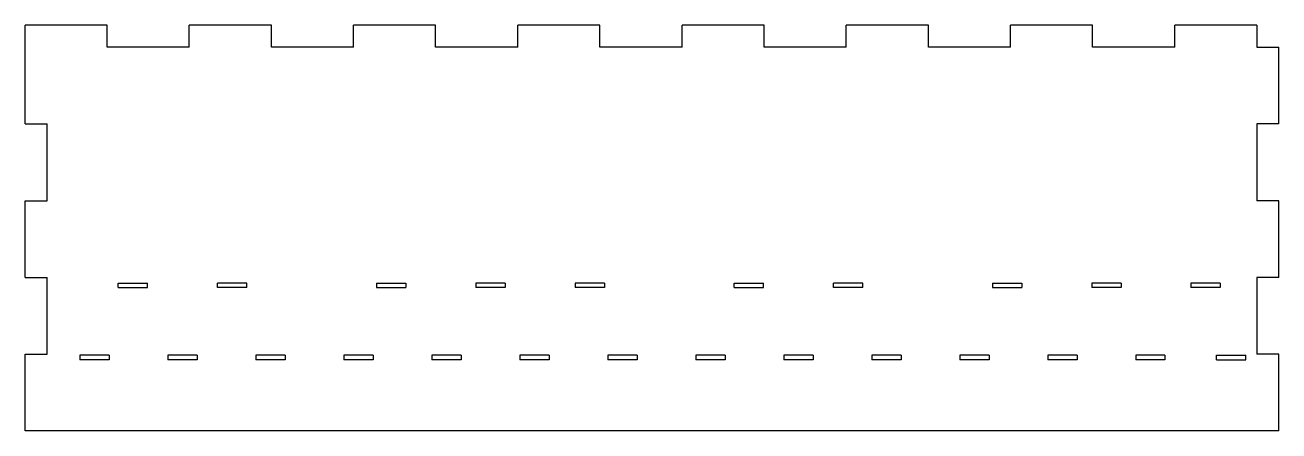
# Model space of a CAD drawing. Extents: x -142 to 136, y -30 to 60.
import ezdxf

# ---------------------------------------------------------------- set-up
doc = ezdxf.new("R2010")
doc.units = 0
doc.header["$MEASUREMENT"] = 0
doc.layers.add('VISIBLE', color=7, linetype='CONTINUOUS')

msp = doc.modelspace()

# ---------------------------------------------------------------- linework, layer by layer
at = {"layer": 'VISIBLE'}
for p, q in [((-123.95, 59.66), (-142.15, 59.66)), ((-142.15, 37.74), (-142.15, 59.66)), ((-123.95, 54.76), (-123.95, 59.66)), ((-87.55, 59.66), (-105.75, 59.66)), ((-105.75, 54.76), (-105.75, 59.66)), ((-87.55, 54.76), (-87.55, 59.66)), ((-51.15, 59.66), (-69.35, 59.66)), ((-69.35, 54.76), (-69.35, 59.66)), ((-51.15, 54.76), (-51.15, 59.66)), ((-14.75, 59.66), (-32.95, 59.66)), ((-32.95, 54.76), (-32.95, 59.66)), ((-14.75, 54.76), (-14.75, 59.66)), ((21.65, 59.66), (3.45, 59.66)), ((3.45, 54.76), (3.45, 59.66)), ((21.65, 54.76), (21.65, 59.66)), ((58.05, 59.66), (39.85, 59.66)), ((39.85, 54.76), (39.85, 59.66)), ((58.05, 54.76), (58.05, 59.66)), ((76.25, 54.76), (76.25, 59.66)), ((94.45, 59.66), (76.25, 59.66)), ((94.45, 54.76), (94.45, 59.66)), ((130.85, 59.66), (112.65, 59.66)), ((112.65, 54.76), (112.65, 59.66)), ((130.85, 59.66), (130.85, 54.76)), ((-105.75, 54.76), (-123.95, 54.76)), ((-69.35, 54.76), (-87.55, 54.76)), ((-32.95, 54.76), (-51.15, 54.76)), ((3.45, 54.76), (-14.75, 54.76)), ((39.85, 54.76), (21.65, 54.76)), ((76.25, 54.76), (58.05, 54.76)), ((112.65, 54.76), (94.45, 54.76)), ((130.85, 54.76), (135.75, 54.76)), ((135.75, 37.74), (135.75, 54.76)), ((-142.15, 37.74), (-137.25, 37.74)), ((-137.25, 20.72), (-137.25, 37.74)), ((130.85, 37.74), (130.85, 20.72)), ((135.75, 37.74), (130.85, 37.74)), ((-142.15, 20.72), (-137.25, 20.72)), ((-142.15, 3.7), (-142.15, 20.72)), ((135.75, 20.72), (130.85, 20.72)), ((135.75, 3.7), (135.75, 20.72)), ((-142.15, 3.7), (-137.25, 3.7)), ((-137.25, -13.32), (-137.25, 3.7)), ((130.85, 3.7), (130.85, -13.32)), ((135.75, 3.7), (130.85, 3.7)), ((-121.5, 1.43), (-121.5, 2.43)), ((-121.5, 2.43), (-115, 2.43)), ((-121.5, 1.43), (-115, 1.43)), ((-115, 1.43), (-115, 2.43)), ((-99.5, 1.43), (-99.5, 2.43)), ((-93, 2.43), (-99.5, 2.43)), ((-93, 1.43), (-99.5, 1.43)), ((-93, 1.43), (-93, 2.43)), ((-64.25, 2.43), (-64.25, 1.43)), ((-64.25, 2.43), (-57.75, 2.43)), ((-64.25, 1.43), (-57.75, 1.43)), ((-57.75, 2.43), (-57.75, 1.43)), ((-35.75, 2.43), (-42.25, 2.43)), ((-42.25, 2.43), (-42.25, 1.43)), ((-35.75, 1.43), (-42.25, 1.43)), ((-35.75, 2.43), (-35.75, 1.43)), ((-20.25, 2.43), (-20.25, 1.43)), ((-13.75, 2.43), (-20.25, 2.43)), ((-13.75, 1.43), (-20.25, 1.43)), ((-13.75, 2.43), (-13.75, 1.43)), ((15, 1.43), (15, 2.43)), ((15, 2.43), (21.5, 2.43)), ((15, 1.43), (21.5, 1.43)), ((21.5, 1.43), (21.5, 2.43)), ((37, 1.43), (37, 2.43)), ((43.5, 2.43), (37, 2.43)), ((43.5, 1.43), (37, 1.43)), ((43.5, 1.43), (43.5, 2.43)), ((72.25, 2.43), (72.25, 1.43)), ((72.25, 2.43), (78.75, 2.43)), ((72.25, 1.43), (78.75, 1.43)), ((78.75, 2.43), (78.75, 1.43)), ((100.75, 2.43), (94.25, 2.43)), ((94.25, 2.43), (94.25, 1.43)), ((100.75, 1.43), (94.25, 1.43)), ((100.75, 2.43), (100.75, 1.43)), ((122.75, 2.43), (116.25, 2.43)), ((116.25, 2.43), (116.25, 1.43)), ((122.75, 1.43), (116.25, 1.43)), ((122.75, 2.43), (122.75, 1.43)), ((-142.15, -13.32), (-137.25, -13.32)), ((-142.15, -30.34), (-142.15, -13.32)), ((-123.5, -13.57), (-130, -13.57)), ((-130, -13.57), (-130, -14.57)), ((-123.5, -13.57), (-123.5, -14.57)), ((-104, -13.57), (-110.5, -13.57)), ((-110.5, -13.57), (-110.5, -14.57)), ((-104, -13.57), (-104, -14.57)), ((-84.5, -13.57), (-91, -13.57)), ((-91, -13.57), (-91, -14.57)), ((-84.5, -13.57), (-84.5, -14.57)), ((-65, -13.57), (-71.5, -13.57)), ((-71.5, -13.57), (-71.5, -14.57)), ((-65, -13.57), (-65, -14.57)), ((-45.5, -13.57), (-52, -13.57)), ((-52, -13.57), (-52, -14.57)), ((-45.5, -13.57), (-45.5, -14.57)), ((-26, -13.57), (-32.5, -13.57)), ((-32.5, -13.57), (-32.5, -14.57)), ((-26, -13.57), (-26, -14.57)), ((-6.5, -13.57), (-13, -13.57)), ((-13, -13.57), (-13, -14.57)), ((-6.5, -13.57), (-6.5, -14.57)), ((13, -13.57), (6.5, -13.57)), ((6.5, -13.57), (6.5, -14.57)), ((13, -13.57), (13, -14.57)), ((32.5, -13.57), (26, -13.57)), ((26, -13.57), (26, -14.57)), ((32.5, -13.57), (32.5, -14.57)), ((52, -13.57), (45.5, -13.57)), ((45.5, -13.57), (45.5, -14.57)), ((52, -13.57), (52, -14.57)), ((71.5, -13.57), (65, -13.57)), ((65, -13.57), (65, -14.57)), ((71.5, -13.57), (71.5, -14.57)), ((91, -13.57), (84.5, -13.57)), ((84.5, -13.57), (84.5, -14.57)), ((91, -13.57), (91, -14.57)), ((110.5, -13.57), (104, -13.57)), ((104, -13.57), (104, -14.57)), ((110.5, -13.57), (110.5, -14.57)), ((121.95, -14.57), (121.95, -13.57)), ((121.95, -13.57), (128.45, -13.57)), ((128.45, -14.57), (128.45, -13.57)), ((135.75, -13.32), (130.85, -13.32)), ((135.75, -30.34), (135.75, -13.32)), ((-123.5, -14.57), (-130, -14.57)), ((-104, -14.57), (-110.5, -14.57)), ((-84.5, -14.57), (-91, -14.57)), ((-65, -14.57), (-71.5, -14.57)), ((-45.5, -14.57), (-52, -14.57)), ((-26, -14.57), (-32.5, -14.57)), ((-6.5, -14.57), (-13, -14.57)), ((13, -14.57), (6.5, -14.57)), ((32.5, -14.57), (26, -14.57)), ((52, -14.57), (45.5, -14.57)), ((71.5, -14.57), (65, -14.57)), ((91, -14.57), (84.5, -14.57)), ((110.5, -14.57), (104, -14.57)), ((121.95, -14.57), (128.45, -14.57)), ((135.75, -30.34), (-142.15, -30.34))]:
    msp.add_line(p, q, dxfattribs=at)

doc.saveas('drawing.dxf')
